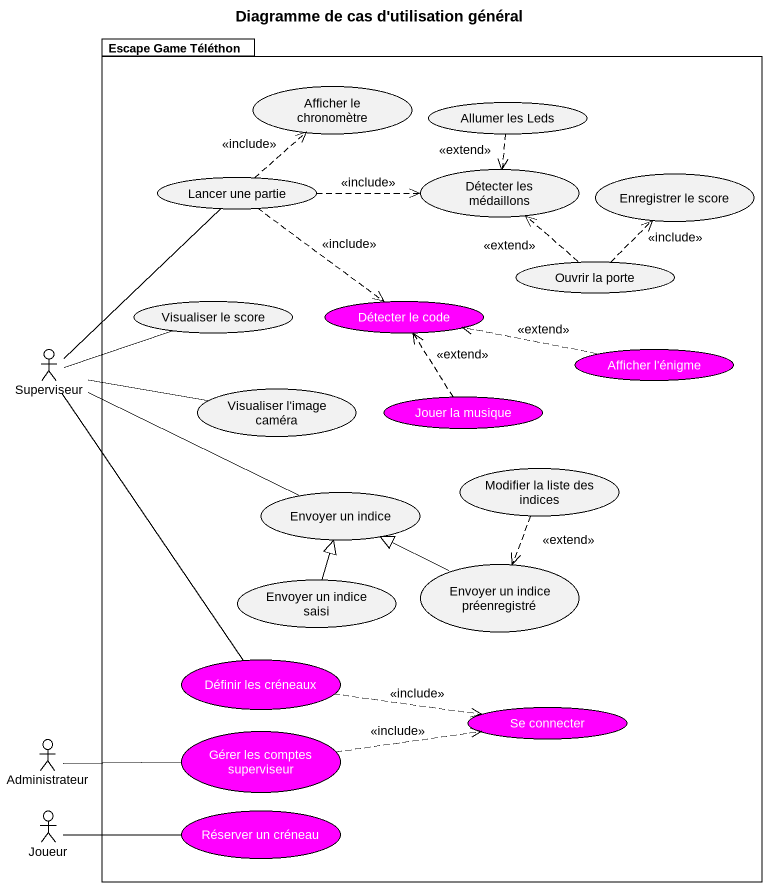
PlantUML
@startuml
title Diagramme de cas d'utilisation général
package "Escape Game Téléthon" as Escape_Game_Téléthon {
  usecase "Afficher le chronomètre" as Afficher_le_chronomètre
  usecase "Allumer les Leds" as Allumer_les_Leds
  usecase "Lancer une partie" as Lancer_une_partie
  usecase "Détecter les médaillons" as Détecter_les_médaillons
  usecase "Enregistrer le score" as Enregistrer_le_score
  usecase "Ouvrir la porte" as Ouvrir_la_porte
  usecase "Visualiser le score" as Visualiser_le_score
  usecase "Détecter le code" as Détecter_le_code #FF00FF
  usecase "Afficher l'énigme" as Afficher_l_énigme #FF00FF
  usecase "Visualiser l'image caméra" as Visualiser_l_image_caméra
  usecase "Jouer la musique" as Jouer_la_musique #FF00FF
  usecase "Modifier la liste des indices" as Modifier_la_liste_des
  usecase "Envoyer un indice" as Envoyer_un_indice
  usecase "Envoyer un indice saisi" as Envoyer_un_indice_saisi
  usecase "Envoyer un indice préenregistré" as Envoyer_un_indice_2
  usecase "Définir les créneaux" as Définir_les_créneaux #FF00FF
  usecase "Gérer les comptes superviseur" as Gérer_les_comptes #FF00FF
  usecase "Se connecter" as Se_connecter #FF00FF
  usecase "Réserver un créneau" as Réserver_un_créneau #FF00FF
}
actor Superviseur
actor Administrateur
actor Joueur
Allumer_les_Leds ..> Détecter_les_médaillons : <<extend>>
Lancer_une_partie .up.> Afficher_le_chronomètre : <<include>>
Lancer_une_partie .right.> Détecter_les_médaillons : <<include>>
Lancer_une_partie ..> Détecter_le_code : <<include>>
Ouvrir_la_porte .up.> Détecter_les_médaillons : <<extend>>
Ouvrir_la_porte .up.> Enregistrer_le_score : <<include>>
Superviseur -up- Lancer_une_partie
Superviseur -right- Visualiser_le_score
Superviseur -right- Visualiser_l_image_caméra
Superviseur -right- Envoyer_un_indice
Superviseur -- Définir_les_créneaux
Afficher_l_énigme .left.> Détecter_le_code : <<extend>>
Jouer_la_musique .up.> Détecter_le_code : <<extend>>
Modifier_la_liste_des ..> Envoyer_un_indice_2 : <<extend>>
Envoyer_un_indice_saisi -up-|> Envoyer_un_indice
Envoyer_un_indice_2 -left-|> Envoyer_un_indice
Définir_les_créneaux .right.> Se_connecter : <<include>>
Administrateur -right- Gérer_les_comptes
Gérer_les_comptes .right.> Se_connecter : <<include>>
Joueur -right- Réserver_un_créneau
@enduml
